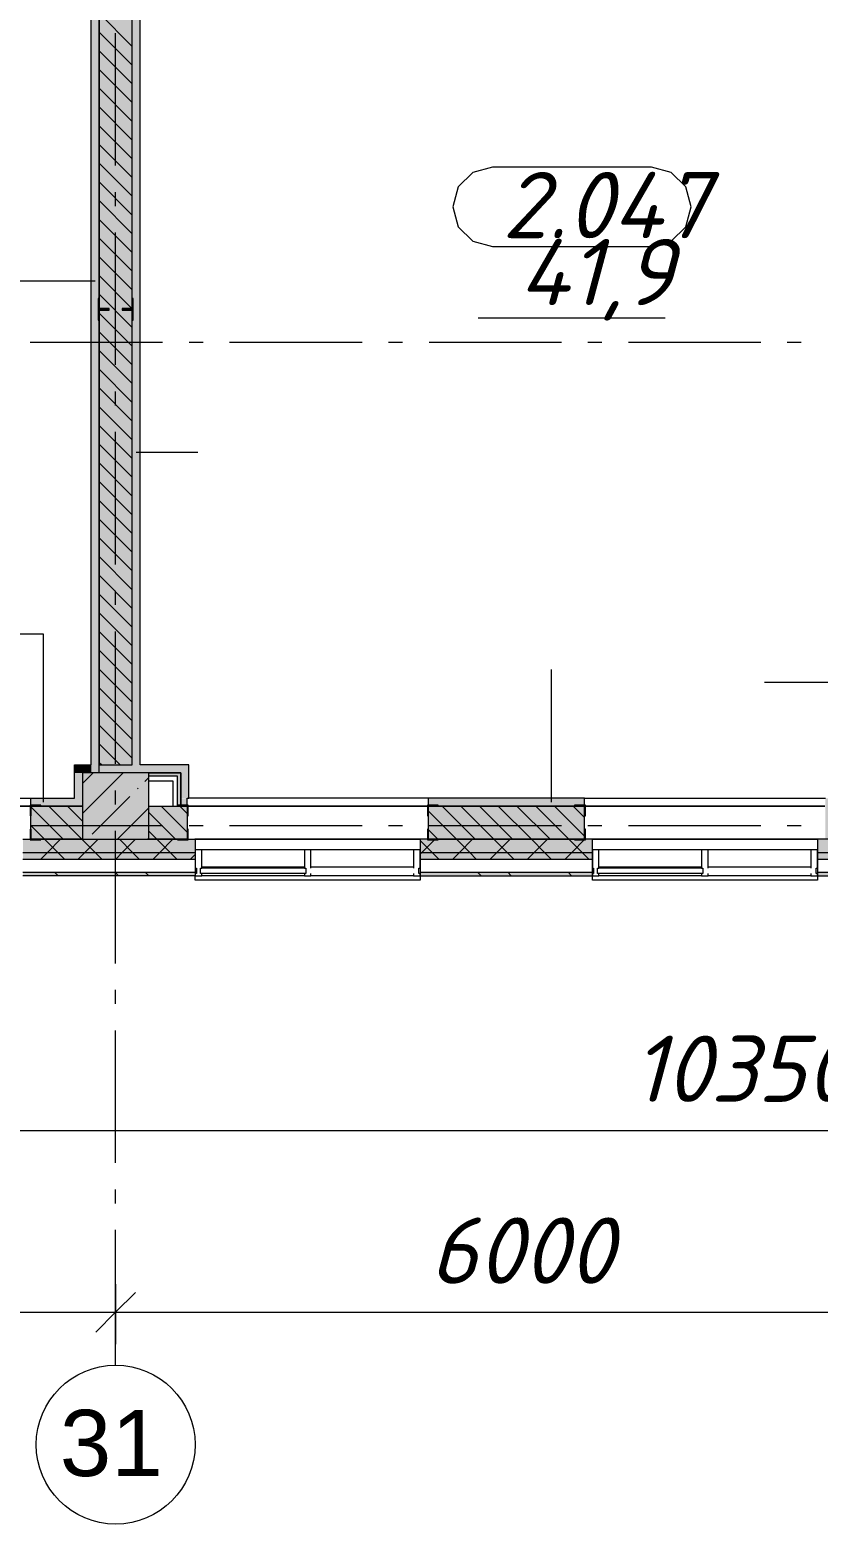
# Model space of a CAD drawing. Header units: millimetres. Extents: x -537608 to 253996, y -217170 to 186033.
# Drawn here: x -321959 to -316006, y -61471 to -50191 of the extents above; entities that cross this region are included whole.
import ezdxf

# ---------------------------------------------------------------- set-up
doc = ezdxf.new("R2010")
doc.units = ezdxf.units.MM
doc.layers.add('PDF _Геометрия', color=7, linetype='Continuous')
doc.layers.add('PDF _Текст', color=7, linetype='Continuous')
doc.layers.add('PDF _Сплошная заливка', color=7, linetype='Continuous', true_color=0xffffff)
doc.styles.add('PDF ArialMT', font='arial.ttf')
doc.styles.add('PDF ISOCPEUR Italic', font='isocpeui.ttf')

msp = doc.modelspace()

# ---------------------------------------------------------------- hatches: boundary and pattern name
at = {"layer": 'PDF _Сплошная заливка', "transparency": 33554559}
for points in [[(-321420.3022, -55740.6684), (-321186.3622, -55740.6684), (-321186.3622, -48800.6672), (-321436.3632, -48800.6672), (-321436.3632, -55740.6684)], [(-321061.3616, -56300.6691), (-321061.3616, -55800.6713), (-321561.3638, -55800.6713), (-321561.3638, -56300.6691), (-321420.3022, -56300.6691)]]:
    msp.add_hatch(color=256, dxfattribs=at).paths.add_polyline_path(points)
at = {"layer": 'PDF _Сплошная заливка', "true_color": 0xff7d7d, "transparency": 33554559}
for points in [[(-321186.3622, -55740.6684), (-321126.3636, -55740.6684), (-321126.3636, -48980.6693), (-321186.3622, -48980.6693), (-321186.3622, -55280.5864)], [(-321496.3618, -55800.6713), (-321496.3618, -55740.6684), (-321621.3623, -55740.6684), (-321621.3623, -55800.6713), (-321561.3638, -55800.6713)], [(-320759.0782, -55990.6695), (-320759.0782, -55740.6684), (-320819.0768, -55740.6684), (-320819.0768, -55990.6695), (-320770.9152, -55990.6695)]]:
    msp.add_hatch(color=11, dxfattribs=at).paths.add_polyline_path(points)
at = {"layer": 'PDF _Сплошная заливка', "true_color": 0x77b143, "transparency": 33554559}
for points in [[(-320844.0768, -55825.6714), (-320819.0768, -55825.6714), (-320819.0768, -55800.6713), (-321061.3616, -55800.6713), (-321061.3616, -55825.6714)], [(-320844.0768, -56050.668), (-320819.0768, -56050.668), (-320819.0768, -55825.6714), (-320844.0768, -55825.6714), (-320844.0768, -55992.5727)]]:
    msp.add_hatch(color=75, dxfattribs=at).paths.add_polyline_path(points)
at = {"layer": 'PDF _Сплошная заливка', "transparency": 33554559}
h = msp.add_hatch(color=256, dxfattribs=at)
h.paths.add_polyline_path([(-285451.3533, -56300.6691), (-285011.354, -56300.6691), (-285011.354, -56050.668), (-285451.3533, -56050.668)], flags=0)
h.paths.add_polyline_path([(-294061.3539, -56300.6691), (-294011.358, -56300.6691), (-294011.358, -56050.668), (-294061.3539, -56050.668), (-294061.3539, -56181.7744)], flags=0)
h.paths.add_polyline_path([(-294766.1839, -56300.6691), (-294561.356, -56300.6691), (-294561.356, -56050.668), (-294766.1839, -56050.668)], flags=0)
h.paths.add_polyline_path([(-293511.3558, -56300.6691), (-293271.3553, -56300.6691), (-293271.3553, -56050.668), (-293511.3558, -56050.668), (-293511.3558, -56088.9949)], flags=0)
h.paths.add_polyline_path([(-294950.9073, -56300.6691), (-294801.1822, -56300.6691), (-294801.1822, -56050.668), (-294950.9073, -56052.4679)], flags=0)
h.paths.add_polyline_path([(-296770.9073, -56300.6691), (-296770.9073, -56052.4679), (-297061.3581, -56052.4679), (-297061.3581, -56300.6691)], flags=0)
h.paths.add_polyline_path([(-297950.9115, -56300.6691), (-297561.3559, -56300.6691), (-297561.3559, -56050.668), (-297950.9115, -56050.668)], flags=0)
h.paths.add_polyline_path([(-299770.9115, -56300.6691), (-299770.9115, -56050.668), (-300950.9115, -56050.668), (-300950.9115, -56300.6691), (-300051.8592, -56300.6691)], flags=0)
h.paths.add_polyline_path([(-302770.9114, -56300.6691), (-302770.9114, -56050.668), (-303061.3579, -56050.668), (-303061.3579, -56300.6691), (-302984.786, -56300.6691)], flags=0)
h.paths.add_polyline_path([(-303561.3601, -56300.6691), (-303561.3601, -56050.668), (-303950.9114, -56050.668), (-303950.9114, -56300.6691), (-303822.7632, -56300.6691)], flags=0)
h.paths.add_polyline_path([(-308850.6309, -56300.6691), (-308770.9112, -56300.6691), (-308770.9112, -56050.668), (-309950.9112, -56050.668), (-309950.9112, -56300.6691), (-309688.6081, -56300.6691)], flags=0)
h.paths.add_polyline_path([(-306950.9113, -56300.6691), (-306786.3609, -56300.6691), (-306786.3609, -56050.668), (-306950.9113, -56050.668)], flags=0)
h.paths.add_polyline_path([(-305770.9113, -56300.6691), (-305770.9113, -56050.668), (-306061.3579, -56050.668), (-306061.3579, -56300.6691), (-305917.7084, -56300.6691)], flags=0)
h.paths.add_polyline_path([(-306561.36, -56300.6691), (-306561.36, -56050.668), (-306751.3582, -56050.668), (-306751.3582, -56300.6691)], flags=0)
h.paths.add_polyline_path([(-312621.5305, -56300.6691), (-312561.3598, -56300.6691), (-312561.3598, -56050.668), (-312747.3621, -56050.668), (-312747.3621, -56300.6691)], flags=0)
h.paths.add_polyline_path([(-312782.3605, -56300.6691), (-312782.3605, -56050.668), (-312950.911, -56050.668), (-312950.911, -56300.6691)], flags=0)
h.paths.add_polyline_path([(-312061.362, -56300.6691), (-311770.9112, -56300.6691), (-311770.9112, -56050.668), (-312061.362, -56050.668), (-312061.362, -56111.3771)], flags=0)
h.paths.add_polyline_path([(-315061.3619, -56300.6691), (-314770.9154, -56300.6691), (-314770.9154, -56050.668), (-315061.3619, -56050.668)], flags=0)
h.paths.add_polyline_path([(-315782.3604, -56300.6691), (-315782.3604, -56050.668), (-315950.9152, -56050.668), (-315950.9152, -56300.6691)], flags=0)
h.paths.add_polyline_path([(-317770.9153, -56300.6691), (-317770.9153, -56050.668), (-318950.9151, -56050.668), (-318950.9151, -56300.6691), (-318068.389, -56300.6691)], flags=0)
h.paths.add_polyline_path([(-315747.3621, -56300.6691), (-315561.3597, -56300.6691), (-315561.3597, -56050.668), (-315747.3621, -56050.668)], flags=0)
h.paths.add_polyline_path([(-321951.5351, -56300.6691), (-321561.3638, -56300.6691), (-321561.3638, -56050.668), (-321951.5351, -56050.668)], flags=0)
h.paths.add_polyline_path([(-321061.3616, -56300.6691), (-320770.9152, -56300.6691), (-320770.9152, -56050.668), (-321061.3616, -56050.668), (-321061.3616, -56215.2872)], flags=0)
h.paths.add_polyline_path([(-328250.9162, -56300.6691), (-328111.3659, -56300.6691), (-328111.3659, -56050.668), (-328250.9162, -56050.668)], flags=0)
h.paths.add_polyline_path([(-327561.3636, -56300.6691), (-327561.3636, -56050.668), (-327611.3638, -56050.668), (-327611.3638, -56300.6691)], flags=0)
h.paths.add_polyline_path([(-323771.5351, -56300.6691), (-323771.5351, -56050.668), (-324061.3615, -56050.668), (-324061.3615, -56300.6691), (-323934.2382, -56300.6691)], flags=0)
h.paths.add_polyline_path([(-327061.3657, -56300.6691), (-326770.915, -56300.6691), (-326770.915, -56050.668), (-327061.3657, -56050.668), (-327061.3657, -56248.8217)], flags=0)
h.paths.add_polyline_path([(-324950.9149, -56300.6691), (-324561.3637, -56300.6691), (-324561.3637, -56050.668), (-324950.9149, -56050.668)], flags=0)
h.paths.add_polyline_path([(-333151.992, -56300.6691), (-333070.9204, -56300.6691), (-333070.9204, -56050.668), (-334250.9203, -56050.668), (-334250.9203, -56300.6691), (-333989.9736, -56300.6691)], flags=0)
h.paths.add_polyline_path([(-330070.9161, -56300.6691), (-330070.9161, -56050.668), (-330611.368, -56050.668), (-330611.368, -56300.6691), (-330219.0739, -56300.6691)], flags=0)
h.paths.add_polyline_path([(-331111.3615, -56300.6691), (-331111.3615, -56050.668), (-331250.9161, -56050.668), (-331250.9161, -56300.6691)], flags=0)
h.paths.add_polyline_path([(-336503.9096, -56300.6691), (-336070.916, -56300.6691), (-336070.916, -56050.668), (-336611.3678, -56050.668), (-336611.3678, -56300.6691)], flags=0)
h.paths.add_polyline_path([(-337250.9159, -56300.6691), (-337111.3699, -56300.6691), (-337111.3699, -56050.668), (-337250.9159, -56050.668)], flags=0)
h.paths.add_polyline_path([(-340250.9201, -56300.6691), (-340111.3655, -56300.6691), (-340111.3655, -56050.668), (-340250.9201, -56050.668)], flags=0)
h.paths.add_polyline_path([(-339611.3634, -56300.6691), (-339070.9202, -56300.6691), (-339070.9202, -56050.668), (-339611.3634, -56050.668), (-339611.3634, -56116.204)], flags=0)
h.paths.add_polyline_path([(-342070.9158, -56300.6691), (-342070.9158, -56050.668), (-343250.9243, -56050.668), (-343250.9243, -56300.6691), (-342369.7545, -56300.6691)], flags=0)
h.paths.add_polyline_path([(-346250.9198, -56300.6691), (-346111.3654, -56300.6691), (-346111.3654, -56050.668), (-346250.9198, -56050.668)], flags=0)
h.paths.add_polyline_path([(-345070.92, -56300.6691), (-345070.92, -56050.668), (-345611.3719, -56050.668), (-345611.3719, -56300.6691), (-345302.6812, -56300.6691)], flags=0)
h.paths.add_polyline_path([(-352188.8715, -56300.6691), (-351511.3712, -56300.6691), (-351511.3712, -56050.668), (-352188.8715, -56050.668)], flags=0)
h.paths.add_polyline_path([(-351011.3691, -56300.6691), (-351010.9213, -56300.6691), (-351011.3691, -56300.484)], flags=0)
h.paths.add_polyline_path([(-348070.9242, -56300.6691), (-348070.9242, -56050.668), (-348611.3675, -56050.668), (-348611.3675, -56300.6691), (-348235.5994, -56300.6691)], flags=0)
h.paths.add_polyline_path([(-349190.9256, -56300.6691), (-349111.3696, -56300.6691), (-349111.3696, -56050.668), (-349190.9256, -56050.668)], flags=0)
h.paths.add_polyline_path([(-355777.4074, -56300.6691), (-355511.3711, -56300.6691), (-355511.3711, -56050.668), (-358523.5266, -56050.668), (-358523.5266, -56300.6691), (-356196.3895, -56300.6691)], flags=0)
h.paths.add_polyline_path([(-354851.7403, -56300.6691), (-354851.7403, -56050.668), (-355011.369, -56050.668), (-355011.369, -56300.6691), (-354939.4258, -56300.6691)], flags=0)
h.paths.add_polyline_path([(-354816.7418, -56300.6691), (-353188.8672, -56300.6691), (-353188.8672, -56050.668), (-354816.7418, -56050.668)], flags=0)
h.paths.add_polyline_path([(-359878.6133, -56300.6691), (-359523.5309, -56300.6691), (-359523.5309, -56050.668), (-359878.6133, -56050.668)], flags=0)
h.paths.add_polyline_path([(-359967.2978, -56300.6691), (-359913.6118, -56300.6691), (-359913.6118, -56050.668), (-360111.3735, -56050.668), (-360111.3735, -56300.6691)], flags=0)
at = {"layer": 'PDF _Сплошная заливка', "true_color": 0xff7d7d, "transparency": 33554559}
h = msp.add_hatch(color=11, dxfattribs=at)
h.paths.add_polyline_path([(-315950.9152, -56050.668), (-315867.3591, -56050.668), (-315867.3591, -55990.6695), (-315950.9152, -55992.5727)], flags=0)
h.paths.add_polyline_path([(-318068.389, -56050.668), (-317770.9153, -56050.668), (-317770.9153, -55990.6695), (-318950.9151, -55992.5727), (-318950.9151, -56050.668), (-318906.3662, -56050.668)], flags=0)
h.paths.add_polyline_path([(-320770.9152, -56050.668), (-320770.9152, -55990.6695), (-320819.0768, -55992.5727), (-320819.0768, -56050.668)], flags=0)
at = {"layer": 'PDF _Сплошная заливка', "transparency": 33554559}
h = msp.add_hatch(color=256, dxfattribs=at)
h.paths.add_polyline_path([(-264661.3483, -56400.6696), (-264661.3483, -56300.6691), (-273846.0871, -56300.6691), (-273846.0871, -56400.6696), (-265161.3488, -56400.6696)], flags=0)
h.paths.add_polyline_path([(-276169.4866, -56400.6696), (-275546.0879, -56400.6696), (-275546.0879, -56300.6691), (-283386.3535, -56300.6691), (-283386.3535, -56400.6696), (-277007.4638, -56400.6696)], flags=0)
h.paths.add_polyline_path([(-284236.3529, -56400.6696), (-284236.3529, -56300.6691), (-285511.354, -56300.6691), (-285511.354, -56400.6696), (-284511.354, -56400.6696)], flags=0)
h.paths.add_polyline_path([(-293211.3567, -56400.6696), (-293211.3567, -56300.6691), (-295011.358, -56300.6691), (-295011.358, -56400.6696), (-293348.0371, -56400.6696)], flags=0)
h.paths.add_polyline_path([(-297956.914, -56400.6696), (-296711.3566, -56400.6696), (-296711.3566, -56300.6691), (-298011.3579, -56300.6691), (-298011.3579, -56400.6696)], flags=0)
h.paths.add_polyline_path([(-300889.8407, -56400.6696), (-299711.3565, -56400.6696), (-299711.3565, -56300.6691), (-301011.3578, -56300.6691), (-301011.3578, -56400.6696)], flags=0)
h.paths.add_polyline_path([(-302711.3564, -56400.6696), (-302711.3564, -56300.6691), (-304011.3577, -56300.6691), (-304011.3577, -56400.6696), (-302984.786, -56400.6696)], flags=0)
h.paths.add_polyline_path([(-307011.3576, -56400.6696), (-305711.3606, -56400.6696), (-305711.3606, -56300.6691), (-307011.3576, -56300.6691), (-307011.3576, -56348.5637)], flags=0)
h.paths.add_polyline_path([(-311783.5533, -56400.6696), (-311711.3604, -56400.6696), (-311711.3604, -56300.6691), (-313011.3617, -56300.6691), (-313011.3617, -56400.6696), (-312202.5441, -56400.6696)], flags=0)
h.paths.add_polyline_path([(-308850.6309, -56400.6696), (-308711.3605, -56400.6696), (-308711.3605, -56300.6691), (-310011.3618, -56300.6691), (-310011.3618, -56400.6696), (-309688.6081, -56400.6696)], flags=0)
h.paths.add_polyline_path([(-314716.4758, -56400.6696), (-314711.3604, -56400.6696), (-314711.3604, -56300.6691), (-316011.3616, -56300.6691), (-316011.3616, -56400.6696), (-315554.4573, -56400.6696)], flags=0)
h.paths.add_polyline_path([(-318068.389, -56400.6696), (-317711.3603, -56400.6696), (-317711.3603, -56300.6691), (-319011.3615, -56300.6691), (-319011.3615, -56400.6696), (-318906.3662, -56400.6696)], flags=0)
h.paths.add_polyline_path([(-322011.3614, -56400.6696), (-320711.3602, -56400.6696), (-320711.3602, -56300.6691), (-322011.3614, -56300.6691), (-322011.3614, -56348.5637)], flags=0)
h.paths.add_polyline_path([(-324772.2154, -56400.6696), (-323711.3644, -56400.6696), (-323711.3644, -56300.6691), (-325011.3613, -56300.6691), (-325011.3613, -56400.6696)], flags=0)
h.paths.add_polyline_path([(-326867.1607, -56400.6696), (-326711.3643, -56400.6696), (-326711.3643, -56300.6691), (-328311.3625, -56300.6691), (-328311.3625, -56400.6696), (-327286.1471, -56400.6696)], flags=0)
h.paths.add_polyline_path([(-330219.0739, -56400.6696), (-330011.3654, -56400.6696), (-330011.3654, -56300.6691), (-331311.3624, -56300.6691), (-331311.3624, -56400.6696), (-330638.0647, -56400.6696)], flags=0)
h.paths.add_polyline_path([(-333011.361, -56400.6696), (-333011.361, -56300.6691), (-334311.3666, -56300.6691), (-334311.3666, -56400.6696), (-333151.992, -56400.6696)], flags=0)
h.paths.add_polyline_path([(-336084.9188, -56400.6696), (-336011.3653, -56400.6696), (-336011.3653, -56300.6691), (-337111.3699, -56300.6691), (-337111.3699, -56400.6696), (-336503.9096, -56400.6696)], flags=0)
h.paths.add_polyline_path([(-339017.8456, -56400.6696), (-339011.3695, -56400.6696), (-339011.3695, -56300.6691), (-340311.3664, -56300.6691), (-340311.3664, -56400.6696), (-339436.8277, -56400.6696)], flags=0)
h.paths.add_polyline_path([(-343207.736, -56400.6696), (-342011.3651, -56400.6696), (-342011.3651, -56300.6691), (-343311.3706, -56300.6691), (-343311.3706, -56400.6696)], flags=0)
h.paths.add_polyline_path([(-345011.3693, -56400.6696), (-345011.3693, -56300.6691), (-346311.3662, -56300.6691), (-346311.3662, -56400.6696), (-345302.6812, -56400.6696)], flags=0)
h.paths.add_polyline_path([(-348011.3649, -56400.6696), (-348011.3649, -56300.6691), (-349251.3719, -56300.6691), (-349251.3719, -56400.6696), (-348235.5994, -56400.6696)], flags=0)
h.paths.add_polyline_path([(-354520.435, -56400.6696), (-353126.3712, -56400.6696), (-353126.3712, -56300.6691), (-358586.0311, -56300.6691), (-358586.0311, -56400.6696), (-354939.4258, -56400.6696)], flags=0)
h.paths.add_polyline_path([(-352251.3675, -56400.6696), (-350951.3705, -56400.6696), (-350951.3705, -56300.6691), (-352251.3675, -56300.6691), (-352251.3675, -56348.5637)], flags=0)
h.paths.add_polyline_path([(-359548.307, -56400.6696), (-359461.0349, -56400.6696), (-359461.0349, -56300.6691), (-368461.3748, -56300.6691), (-368461.3748, -56400.6696), (-359967.2978, -56400.6696)], flags=0)
h = msp.add_hatch(color=256, dxfattribs=at)
h.paths.add_polyline_path([(-264661.3483, -56450.6697), (-264561.3495, -56450.6697), (-264561.3495, -56400.6696), (-273846.0871, -56400.6696), (-273846.0871, -56450.6697), (-265275.7708, -56450.6697)], flags=0)
h.paths.add_polyline_path([(-276169.4866, -56450.6697), (-275546.0879, -56450.6697), (-275546.0879, -56400.6696), (-283386.3535, -56400.6696), (-283386.3535, -56450.6697), (-277007.4638, -56450.6697)], flags=0)
h.paths.add_polyline_path([(-284236.3529, -56450.6697), (-284236.3529, -56400.6696), (-285511.354, -56400.6696), (-285511.354, -56450.6697), (-284549.2675, -56450.6697)], flags=0)
h.paths.add_polyline_path([(-293767.0235, -56450.6697), (-293211.3567, -56450.6697), (-293211.3567, -56400.6696), (-295011.358, -56400.6696), (-295011.358, -56450.6697), (-294605.0051, -56450.6697)], flags=0)
h.paths.add_polyline_path([(-298011.3579, -56450.6697), (-296711.3566, -56450.6697), (-296711.3566, -56400.6696), (-298011.3579, -56400.6696)], flags=0)
h.paths.add_polyline_path([(-300051.8592, -56450.6697), (-299711.3565, -56450.6697), (-299711.3565, -56400.6696), (-301011.3578, -56400.6696), (-301011.3578, -56450.6697), (-300470.8499, -56450.6697)], flags=0)
h.paths.add_polyline_path([(-302711.3564, -56450.6697), (-302711.3564, -56400.6696), (-304011.3577, -56400.6696), (-304011.3577, -56450.6697), (-302984.786, -56450.6697)], flags=0)
h.paths.add_polyline_path([(-305711.3606, -56450.6697), (-305711.3606, -56400.6696), (-307011.3576, -56400.6696), (-307011.3576, -56450.6697), (-305917.7084, -56450.6697)], flags=0)
h.paths.add_polyline_path([(-308711.3605, -56450.6697), (-308711.3605, -56400.6696), (-310011.3618, -56400.6696), (-310011.3618, -56450.6697), (-308850.6309, -56450.6697)], flags=0)
h.paths.add_polyline_path([(-312202.5441, -56450.6697), (-311711.3604, -56450.6697), (-311711.3604, -56400.6696), (-313011.3617, -56400.6696), (-313011.3617, -56450.6697), (-312621.5305, -56450.6697)], flags=0)
h.paths.add_polyline_path([(-314716.4758, -56450.6697), (-314711.3604, -56450.6697), (-314711.3604, -56400.6696), (-316011.3616, -56400.6696), (-316011.3616, -56450.6697), (-315554.4573, -56450.6697)], flags=0)
h.paths.add_polyline_path([(-318068.389, -56450.6697), (-317711.3603, -56450.6697), (-317711.3603, -56400.6696), (-319011.3615, -56400.6696), (-319011.3615, -56450.6697), (-318906.3662, -56450.6697)], flags=0)
h.paths.add_polyline_path([(-321001.3114, -56450.6697), (-320711.3602, -56450.6697), (-320711.3602, -56400.6696), (-322011.3614, -56400.6696), (-322011.3614, -56450.6697), (-321420.3022, -56450.6697)], flags=0)
h.paths.add_polyline_path([(-323934.2382, -56450.6697), (-323711.3644, -56450.6697), (-323711.3644, -56400.6696), (-325011.3613, -56400.6696), (-325011.3613, -56450.6697), (-324772.2154, -56450.6697)], flags=0)
h.paths.add_polyline_path([(-327286.1471, -56450.6697), (-326711.3643, -56450.6697), (-326711.3643, -56400.6696), (-328311.3625, -56400.6696), (-328311.3625, -56450.6697), (-328124.1287, -56450.6697)], flags=0)
h.paths.add_polyline_path([(-331311.3624, -56450.6697), (-330011.3654, -56450.6697), (-330011.3654, -56400.6696), (-331311.3624, -56400.6696)], flags=0)
h.paths.add_polyline_path([(-334311.3666, -56450.6697), (-333011.361, -56450.6697), (-333011.361, -56400.6696), (-334311.3666, -56400.6696)], flags=0)
h.paths.add_polyline_path([(-336922.9003, -56450.6697), (-336011.3653, -56450.6697), (-336011.3653, -56400.6696), (-337111.3699, -56400.6696), (-337111.3699, -56450.6697)], flags=0)
h.paths.add_polyline_path([(-339436.8277, -56450.6697), (-339011.3695, -56450.6697), (-339011.3695, -56400.6696), (-340311.3664, -56400.6696), (-340311.3664, -56450.6697), (-339855.8185, -56450.6697)], flags=0)
h.paths.add_polyline_path([(-342369.7545, -56450.6697), (-342011.3651, -56450.6697), (-342011.3651, -56400.6696), (-343311.3706, -56400.6696), (-343311.3706, -56450.6697), (-343207.736, -56450.6697)], flags=0)
h.paths.add_polyline_path([(-345011.3693, -56450.6697), (-345011.3693, -56400.6696), (-346311.3662, -56400.6696), (-346311.3662, -56450.6697), (-345302.6812, -56450.6697)], flags=0)
h.paths.add_polyline_path([(-348011.3649, -56450.6697), (-348011.3649, -56400.6696), (-349251.3719, -56400.6696), (-349251.3719, -56450.6697), (-348235.5994, -56450.6697)], flags=0)
h.paths.add_polyline_path([(-352251.3675, -56450.6697), (-350951.3705, -56450.6697), (-350951.3705, -56400.6696), (-352251.3675, -56400.6696)], flags=0)
h.paths.add_polyline_path([(-353126.3712, -56450.6697), (-353126.3712, -56400.6696), (-358586.0311, -56400.6696), (-358586.0311, -56450.6697), (-353263.4714, -56450.6697)], flags=0)
h.paths.add_polyline_path([(-360805.2708, -56450.6697), (-359461.0349, -56450.6697), (-359461.0349, -56400.6696), (-368511.375, -56400.6696), (-368511.375, -56450.6697), (-361643.2523, -56450.6697)], flags=0)
h = msp.add_hatch(color=256, dxfattribs=at)
h.paths.add_polyline_path([(-265275.7708, -56577.6682), (-264411.3488, -56577.6682), (-264411.3488, -56550.6701), (-273846.0871, -56550.6701), (-273846.0871, -56577.6682), (-266113.7491, -56577.6682)], flags=0)
h.paths.add_polyline_path([(-276169.4866, -56577.6682), (-275546.0879, -56577.6682), (-275546.0879, -56550.6701), (-283386.3535, -56550.6701), (-283386.3535, -56577.6682), (-277007.4638, -56577.6682)], flags=0)
h.paths.add_polyline_path([(-284236.3529, -56577.6682), (-284236.3529, -56550.6701), (-285511.354, -56550.6701), (-285511.354, -56577.6682), (-284549.2675, -56577.6682)], flags=0)
h.paths.add_polyline_path([(-293211.3567, -56577.6682), (-293211.3567, -56550.6701), (-295011.358, -56550.6701), (-295011.358, -56577.6682), (-293348.0371, -56577.6682)], flags=0)
h.paths.add_polyline_path([(-297956.914, -56577.6682), (-296711.3566, -56577.6682), (-296711.3566, -56550.6701), (-298011.3579, -56550.6701), (-298011.3579, -56577.6682)], flags=0)
h.paths.add_polyline_path([(-301011.3578, -56577.6682), (-299711.3565, -56577.6682), (-299711.3565, -56550.6701), (-301011.3578, -56550.6701)], flags=0)
h.paths.add_polyline_path([(-302984.786, -56577.6682), (-302711.3564, -56577.6682), (-302711.3564, -56550.6701), (-304011.3577, -56550.6701), (-304011.3577, -56577.6682), (-303822.7632, -56577.6682)], flags=0)
h.paths.add_polyline_path([(-305917.7084, -56577.6682), (-305711.3606, -56577.6682), (-305711.3606, -56550.6701), (-307011.3576, -56550.6701), (-307011.3576, -56577.6682), (-306336.6949, -56577.6682)], flags=0)
h.paths.add_polyline_path([(-308850.6309, -56577.6682), (-308711.3605, -56577.6682), (-308711.3605, -56550.6701), (-310011.3618, -56550.6701), (-310011.3618, -56577.6682), (-309688.6081, -56577.6682)], flags=0)
h.paths.add_polyline_path([(-312202.5441, -56577.6682), (-311711.3604, -56577.6682), (-311711.3604, -56550.6701), (-313011.3617, -56550.6701), (-313011.3617, -56577.6682), (-312621.5305, -56577.6682)], flags=0)
h.paths.add_polyline_path([(-317711.3603, -56577.6682), (-317711.3603, -56550.6701), (-319011.3615, -56550.6701), (-319011.3615, -56577.6682), (-318068.389, -56577.6682)], flags=0)
h.paths.add_polyline_path([(-315554.4573, -56577.6682), (-314711.3604, -56577.6682), (-314711.3604, -56550.6701), (-316011.3616, -56550.6701), (-316011.3616, -56577.6682), (-315973.4437, -56577.6682)], flags=0)
h.paths.add_polyline_path([(-321420.3022, -56577.6682), (-320711.3602, -56577.6682), (-320711.3602, -56550.6701), (-322011.3614, -56550.6701), (-322011.3614, -56577.6682), (-321839.293, -56577.6682)], flags=0)
h.paths.add_polyline_path([(-323711.3644, -56577.6682), (-323711.3644, -56550.6701), (-325011.3613, -56550.6701), (-325011.3613, -56577.6682), (-323934.2382, -56577.6682)], flags=0)
h.paths.add_polyline_path([(-326711.3643, -56577.6682), (-326711.3643, -56550.6701), (-328311.3625, -56550.6701), (-328311.3625, -56577.6682), (-326867.1607, -56577.6682)], flags=0)
h.paths.add_polyline_path([(-331311.3624, -56577.6682), (-330011.3654, -56577.6682), (-330011.3654, -56550.6701), (-331311.3624, -56550.6701)], flags=0)
h.paths.add_polyline_path([(-334311.3666, -56577.6682), (-333011.361, -56577.6682), (-333011.361, -56550.6701), (-334311.3666, -56550.6701)], flags=0)
h.paths.add_polyline_path([(-336011.3653, -56577.6682), (-336011.3653, -56550.6701), (-337111.3699, -56550.6701), (-337111.3699, -56577.6682), (-336084.9188, -56577.6682)], flags=0)
h.paths.add_polyline_path([(-340311.3664, -56577.6682), (-339011.3695, -56577.6682), (-339011.3695, -56550.6701), (-340311.3664, -56550.6701)], flags=0)
h.paths.add_polyline_path([(-345302.6812, -56577.6682), (-345011.3693, -56577.6682), (-345011.3693, -56550.6701), (-346311.3662, -56550.6701), (-346311.3662, -56577.6682), (-345721.6634, -56577.6682)], flags=0)
h.paths.add_polyline_path([(-343207.736, -56577.6682), (-342011.3651, -56577.6682), (-342011.3651, -56550.6701), (-343311.3706, -56550.6701), (-343311.3706, -56577.6682)], flags=0)
h.paths.add_polyline_path([(-348235.5994, -56577.6682), (-348011.3649, -56577.6682), (-348011.3649, -56550.6701), (-349251.3719, -56550.6701), (-349251.3719, -56577.6682), (-349073.581, -56577.6682)], flags=0)
h.paths.add_polyline_path([(-354101.4443, -56577.6682), (-353126.3712, -56577.6682), (-353126.3712, -56550.6701), (-358586.0311, -56550.6701), (-358586.0311, -56577.6682), (-354520.435, -56577.6682)], flags=0)
h.paths.add_polyline_path([(-351168.5261, -56577.6682), (-350951.3705, -56577.6682), (-350951.3705, -56550.6701), (-352251.3675, -56550.6701), (-352251.3675, -56577.6682), (-351587.5169, -56577.6682)], flags=0)
h.paths.add_polyline_path([(-359548.307, -56577.6682), (-359461.0349, -56577.6682), (-359461.0349, -56550.6701), (-368638.3734, -56550.6701), (-368638.3734, -56577.6682), (-359967.2978, -56577.6682)], flags=0)

# ---------------------------------------------------------------- linework, layer by layer
at = {"layer": 'PDF _Геометрия', "lineweight": 9}
for p, q in [((-321496.3618, -55740.6684), (-321496.3618, -48860.6679)), ((-321436.3632, -55800.6713), (-321436.3632, -48860.6679)), ((-321436.3632, -48860.6679), (-321436.3632, -55740.6684)), ((-321186.3622, -55740.6684), (-321186.3622, -48980.6693)), ((-321186.3622, -55740.6684), (-321186.3622, -48980.6693)), ((-321126.3636, -55740.6684), (-321126.3636, -48980.6693)), ((-321186.3622, -50316.3428), (-321436.3632, -50066.3417)), ((-321186.3622, -50457.7661), (-321436.3632, -50207.765)), ((-321186.3622, -50599.1851), (-321436.3632, -50349.1839)), ((-321186.3622, -50740.6083), (-321436.3632, -50490.6072)), ((-321186.3622, -50882.0273), (-321436.3632, -50632.0262)), ((-321186.3622, -51023.4506), (-321436.3632, -50773.4494)), ((-321186.3622, -51164.8695), (-321436.3632, -50914.8727)), ((-321186.3622, -51306.2928), (-321436.3632, -51056.2917)), ((-321186.3622, -51447.7118), (-321436.3632, -51197.715)), ((-321186.3622, -51589.135), (-321436.3632, -51339.1339)), ((-321186.3622, -51730.5583), (-321436.3632, -51480.5572)), ((-321186.3622, -51871.9773), (-321436.3632, -51621.9762)), ((-321186.3622, -52013.4005), (-321436.3632, -51763.3995)), ((-321186.3622, -52154.8195), (-321436.3632, -51904.8227)), ((-321466.3625, -52089.4041), (-322466.3625, -52089.4041)), ((-321186.3622, -52296.2428), (-321436.3632, -52046.2417)), ((-321186.3622, -52437.6617), (-321436.3632, -52187.665)), ((-321186.3622, -52579.085), (-321436.3632, -52329.084)), ((-321186.3622, -52720.5083), (-321436.3632, -52470.5072)), ((-321186.3622, -52861.9272), (-321436.3632, -52611.9262)), ((-321186.3622, -53003.3505), (-321436.3632, -52753.3495)), ((-321186.3622, -53144.7694), (-321436.3632, -52894.7684)), ((-321186.3622, -53286.1927), (-321436.3632, -53036.1917)), ((-321186.3622, -53427.6117), (-321436.3632, -53177.615)), ((-321186.3622, -53569.0349), (-321436.3632, -53319.0339)), ((-321186.3622, -53710.4539), (-321436.3632, -53460.4572)), ((-321156.3629, -53379.1917), (-320690.2138, -53379.1917)), ((-321186.3622, -53851.8772), (-321436.3632, -53601.8762)), ((-321186.3622, -53993.3004), (-321436.3632, -53743.2994)), ((-321186.3622, -54134.7194), (-321436.3632, -53884.7184)), ((-321186.3622, -54276.1427), (-321436.3632, -54026.1417)), ((-321186.3622, -54417.5617), (-321436.3632, -54167.5649)), ((-321186.3622, -54558.9849), (-321436.3632, -54308.9839)), ((-321186.3622, -54700.4039), (-321436.3632, -54450.4072)), ((-321186.3622, -54841.8272), (-321436.3632, -54591.8261)), ((-321855.8148, -54753.7455), (-322213.6013, -54753.7455)), ((-321855.8148, -56020.6688), (-321855.8148, -54753.7455)), ((-321186.3622, -54983.2505), (-321436.3632, -54733.2494)), ((-321186.3622, -55124.6694), (-321436.3632, -54874.6683)), ((-321186.3622, -55266.0927), (-321436.3632, -55016.0916)), ((-318020.1886, -56020.6688), (-318020.1886, -55020.6688)), ((-321186.3622, -55407.5117), (-321436.3632, -55157.5106)), ((-315411.359, -55117.4182), (-316411.3633, -55117.4182)), ((-321186.3622, -55548.935), (-321436.3632, -55298.9338)), ((-321186.3622, -55690.3539), (-321436.3632, -55440.3571)), ((-321277.4709, -55740.6684), (-321436.3632, -55581.7761)), ((-321418.8899, -55740.6684), (-321436.3632, -55723.1993)), ((-321621.3623, -55800.6713), (-321621.3623, -55740.6684)), ((-321621.3623, -55740.6684), (-321496.3618, -55740.6684)), ((-321621.3623, -55990.6695), (-321621.3623, -55800.6713)), ((-321561.3638, -56107.6094), (-321254.4214, -55800.6713)), ((-321561.3638, -55879.5125), (-321482.5226, -55800.6713)), ((-321061.3616, -55800.6713), (-321561.3638, -55800.6713)), ((-321561.3638, -55800.6713), (-321561.3638, -56300.6691)), ((-321436.3632, -55740.6684), (-321186.3622, -55740.6684)), ((-320819.0768, -55740.6684), (-321126.3636, -55740.6684)), ((-321090.0045, -55864.3514), (-321061.3616, -55835.7085)), ((-321061.3616, -56300.6691), (-321061.3616, -55800.6713)), ((-320819.0768, -55800.6713), (-321061.3616, -55800.6713)), ((-321061.3616, -55800.6713), (-320819.0768, -55800.6713)), ((-320844.0768, -55825.6714), (-321061.3616, -55825.6714)), ((-320844.0768, -55860.6698), (-320844.0768, -55825.6714)), ((-320759.0782, -55740.6684), (-320819.0768, -55740.6684)), ((-320819.0768, -55825.6714), (-320819.0768, -55800.6713)), ((-320819.0768, -55800.6713), (-320819.0768, -55990.6695)), ((-320819.0768, -55860.6698), (-320819.0768, -55825.6714)), ((-320759.0782, -55990.6695), (-320759.0782, -55740.6684)), ((-321147.032, -55921.3789), (-321142.2869, -55916.6337)), ((-321061.3616, -55860.6698), (-320879.0796, -55860.6698)), ((-320879.0796, -55860.6698), (-320879.0796, -56050.668)), ((-320844.0768, -56050.668), (-320844.0768, -55860.6698)), ((-320819.0768, -55990.6695), (-320819.0768, -55860.6698)), ((-323771.5351, -55990.6695), (-321951.5351, -55990.6695)), ((-323764.5337, -56050.668), (-321956.5343, -56050.668)), ((-321956.5343, -56050.668), (-323764.5337, -56050.668)), ((-321951.5351, -56050.668), (-321951.5351, -55990.6695)), ((-321951.5351, -55990.6695), (-321621.3623, -55990.6695)), ((-321621.3623, -56050.668), (-321951.5351, -56050.668)), ((-321951.5351, -56050.668), (-321621.3623, -56050.668)), ((-321951.5351, -56300.6691), (-321951.5351, -56050.668)), ((-321707.4202, -56300.6691), (-321951.5351, -56056.5542)), ((-321565.997, -56300.6691), (-321815.998, -56050.668)), ((-321561.3638, -56163.8833), (-321674.5747, -56050.668)), ((-321621.3623, -56050.668), (-321561.3638, -56050.668)), ((-321561.3638, -56050.668), (-321621.3623, -56050.668)), ((-321489.1795, -56263.5263), (-321204.0552, -55978.402)), ((-321061.3616, -56050.668), (-320819.0768, -56050.668)), ((-320770.9152, -56247.2242), (-320967.4713, -56050.668)), ((-320879.0796, -56050.668), (-320844.0768, -56050.668)), ((-320844.0768, -56050.668), (-320819.0768, -56050.668)), ((-320770.9152, -56105.8009), (-320826.048, -56050.668)), ((-320819.0768, -56050.668), (-320819.0768, -55990.6695)), ((-320819.0768, -55990.6695), (-320819.0768, -56050.668)), ((-320819.0768, -56050.668), (-320770.9152, -56050.668)), ((-320819.0768, -56050.668), (-320770.9152, -56050.668)), ((-320770.9152, -56050.668), (-320770.9152, -55990.6695)), ((-320770.9152, -55990.6695), (-320759.0782, -55990.6695)), ((-320770.9152, -56050.668), (-320770.9152, -56300.6691)), ((-320763.9138, -56050.668), (-318955.9143, -56050.668)), ((-318955.9143, -56050.668), (-320763.9138, -56050.668)), ((-318950.9151, -55990.6695), (-320759.0782, -55990.6695)), ((-317770.9153, -55990.6695), (-318950.9151, -55990.6695)), ((-318950.9151, -55990.6695), (-318950.9151, -56050.668)), ((-318950.9151, -56050.668), (-318950.9151, -56300.6691)), ((-317770.9153, -56050.668), (-318950.9151, -56050.668)), ((-318950.9151, -56050.668), (-317770.9153, -56050.668)), ((-318596.147, -56300.6691), (-318846.1481, -56050.668)), ((-318454.728, -56300.6691), (-318704.7248, -56050.668)), ((-318313.3048, -56300.6691), (-318563.3059, -56050.668)), ((-318171.8858, -56300.6691), (-318421.8826, -56050.668)), ((-318030.4625, -56300.6691), (-318280.4636, -56050.668)), ((-317889.0393, -56300.6691), (-318139.0404, -56050.668)), ((-317770.9153, -56277.3741), (-317997.6214, -56050.668)), ((-317770.9153, -56135.9551), (-317856.1981, -56050.668)), ((-317770.9153, -56050.668), (-317770.9153, -55990.6695)), ((-317770.9153, -55990.6695), (-315950.9152, -55990.6695)), ((-317770.9153, -56300.6691), (-317770.9153, -56050.668)), ((-317763.9139, -56050.668), (-315955.9144, -56050.668)), ((-315955.9144, -56050.668), (-317763.9139, -56050.668)), ((-321298.2254, -56300.6691), (-321061.3616, -56063.8053)), ((-320858.8892, -56300.6691), (-321061.3616, -56098.1966)), ((-318737.5703, -56300.6691), (-318950.9151, -56087.3242)), ((-321848.8392, -56300.6691), (-321951.5351, -56197.9775)), ((-321000.3125, -56300.6691), (-321061.3616, -56239.6199)), ((-318878.9892, -56300.6691), (-318950.9151, -56228.7475)), ((-322011.3614, -56300.6691), (-321561.3638, -56300.6691)), ((-321561.3638, -56300.6691), (-321951.5351, -56300.6691)), ((-321748.8388, -56400.6696), (-321848.8392, -56300.6691)), ((-321826.9565, -56400.6696), (-321726.9604, -56300.6691)), ((-321465.9965, -56400.6696), (-321565.997, -56300.6691)), ((-321561.3638, -56300.6691), (-321061.3616, -56300.6691)), ((-321544.1143, -56400.6696), (-321444.1139, -56300.6691)), ((-321183.1543, -56400.6696), (-321283.1547, -56300.6691)), ((-321261.2721, -56400.6696), (-321161.2716, -56300.6691)), ((-321070.1285, -56300.6691), (-321061.3616, -56291.9066)), ((-320770.9152, -56300.6691), (-321061.3616, -56300.6691)), ((-321061.3616, -56300.6691), (-320711.3602, -56300.6691)), ((-320900.3121, -56400.6696), (-321000.3125, -56300.6691)), ((-320978.4298, -56400.6696), (-320878.4294, -56300.6691)), ((-320711.3602, -56306.7749), (-320717.4703, -56300.6691)), ((-320711.3602, -56300.6691), (-319011.3615, -56300.6691)), ((-319011.3615, -56300.6691), (-320711.3602, -56300.6691)), ((-320711.3602, -56300.6691), (-320711.3602, -56400.6696)), ((-320661.3643, -56380.6686), (-320711.3602, -56380.6686)), ((-320711.3602, -56380.6686), (-320711.3602, -56520.6709)), ((-319886.3609, -56380.6686), (-320661.3643, -56380.6686)), ((-320661.3643, -56520.6709), (-320661.3643, -56380.6686)), ((-319836.3607, -56380.6686), (-319886.3609, -56380.6686)), ((-319886.3609, -56380.6686), (-319886.3609, -56520.6709)), ((-319061.3617, -56380.6686), (-319836.3607, -56380.6686)), ((-319836.3607, -56520.6709), (-319836.3607, -56380.6686)), ((-319011.3615, -56380.6686), (-319061.3617, -56380.6686)), ((-319061.3617, -56380.6686), (-319061.3617, -56520.6709)), ((-317711.3603, -56300.6691), (-319011.3615, -56300.6691)), ((-319011.3615, -56300.6691), (-319011.3615, -56400.6696)), ((-318920.4121, -56400.6696), (-319011.3615, -56309.7201)), ((-319011.3615, -56520.6709), (-319011.3615, -56380.6686)), ((-318998.5299, -56400.6696), (-318898.5295, -56300.6691)), ((-318950.9151, -56300.6691), (-317770.9153, -56300.6691)), ((-318637.5699, -56400.6696), (-318737.5703, -56300.6691)), ((-318715.6877, -56400.6696), (-318615.6872, -56300.6691)), ((-318354.7276, -56400.6696), (-318454.728, -56300.6691)), ((-318432.8455, -56400.6696), (-318332.845, -56300.6691)), ((-318071.8854, -56400.6696), (-318171.8858, -56300.6691)), ((-318150.0032, -56400.6696), (-318050.0028, -56300.6691)), ((-317789.0431, -56400.6696), (-317889.0393, -56300.6691)), ((-317867.161, -56400.6696), (-317767.1605, -56300.6691)), ((-317711.3603, -56400.6696), (-317711.3603, -56300.6691)), ((-317711.3603, -56300.6691), (-316011.3616, -56300.6691)), ((-316011.3616, -56300.6691), (-317711.3603, -56300.6691)), ((-317661.3601, -56380.6686), (-317711.3603, -56380.6686)), ((-317711.3603, -56380.6686), (-317711.3603, -56520.6709)), ((-316886.361, -56380.6686), (-317661.3601, -56380.6686)), ((-317661.3601, -56520.6709), (-317661.3601, -56380.6686)), ((-316836.3608, -56380.6686), (-316886.361, -56380.6686)), ((-316886.361, -56380.6686), (-316886.361, -56520.6709)), ((-316061.3618, -56380.6686), (-316836.3608, -56380.6686)), ((-316836.3608, -56520.6709), (-316836.3608, -56380.6686)), ((-316011.3616, -56380.6686), (-316061.3618, -56380.6686)), ((-316061.3618, -56380.6686), (-316061.3618, -56520.6709)), ((-315561.3597, -56300.6691), (-316011.3616, -56300.6691)), ((-316011.3616, -56300.6691), (-316011.3616, -56400.6696)), ((-316011.3616, -56520.6709), (-316011.3616, -56380.6686)), ((-322011.3614, -56400.6696), (-320711.3602, -56400.6696)), ((-322011.3614, -56450.6697), (-320711.3602, -56450.6697)), ((-321876.9568, -56450.6697), (-321826.9565, -56400.6696)), ((-321698.8385, -56450.6697), (-321748.8388, -56400.6696)), ((-321594.1145, -56450.6697), (-321544.1143, -56400.6696)), ((-321415.9963, -56450.6697), (-321465.9965, -56400.6696)), ((-321311.2723, -56450.6697), (-321261.2721, -56400.6696)), ((-321133.1541, -56450.6697), (-321183.1543, -56400.6696)), ((-321028.4301, -56450.6697), (-320978.4298, -56400.6696)), ((-320850.3118, -56450.6697), (-320900.3121, -56400.6696)), ((-320745.5878, -56450.6697), (-320711.3602, -56416.4464)), ((-320711.3602, -56400.6696), (-320711.3602, -56450.6697)), ((-320711.3602, -56450.6697), (-320711.3602, -56550.6701)), ((-319011.3615, -56413.5012), (-318998.5299, -56400.6696)), ((-319011.3615, -56400.6696), (-319011.3615, -56450.6697)), ((-319011.3615, -56400.6696), (-317711.3603, -56400.6696)), ((-319011.3615, -56450.6697), (-319011.3615, -56550.6701)), ((-319011.3615, -56450.6697), (-317711.3603, -56450.6697)), ((-318870.4119, -56450.6697), (-318920.4121, -56400.6696)), ((-318765.6879, -56450.6697), (-318715.6877, -56400.6696)), ((-318587.5697, -56450.6697), (-318637.5699, -56400.6696)), ((-318482.8457, -56450.6697), (-318432.8455, -56400.6696)), ((-318304.7274, -56450.6697), (-318354.7276, -56400.6696)), ((-318200.0034, -56450.6697), (-318150.0032, -56400.6696)), ((-318021.8852, -56450.6697), (-318071.8854, -56400.6696)), ((-317917.1612, -56450.6697), (-317867.161, -56400.6696)), ((-317739.0429, -56450.6697), (-317789.0431, -56400.6696)), ((-317711.3603, -56450.6697), (-317711.3603, -56400.6696)), ((-317711.3603, -56550.6701), (-317711.3603, -56450.6697)), ((-316011.3616, -56400.6696), (-314711.3604, -56400.6696)), ((-316011.3616, -56400.6696), (-316011.3616, -56450.6697)), ((-316011.3616, -56450.6697), (-314711.3604, -56450.6697)), ((-316011.3616, -56450.6697), (-316011.3616, -56550.6701)), ((-322011.3614, -56550.6701), (-320711.3602, -56550.6701)), ((-320711.3602, -56577.6682), (-322011.3614, -56577.6682)), ((-320711.3602, -56520.6709), (-320701.3618, -56520.6709)), ((-320711.3602, -56550.6701), (-320711.3602, -56577.6682)), ((-320701.3618, -56560.6685), (-320711.3602, -56560.6685)), ((-320711.3602, -56560.6685), (-320711.3602, -56577.6682)), ((-320711.3602, -56577.6682), (-320661.3643, -56577.6682)), ((-320701.3618, -56520.6709), (-320701.3618, -56560.6685)), ((-320671.3625, -56560.6685), (-320671.3625, -56520.6709)), ((-320671.3625, -56520.6709), (-320661.3643, -56520.6709)), ((-320661.3643, -56560.6685), (-320671.3625, -56560.6685)), ((-319886.3609, -56520.6709), (-320661.3643, -56520.6709)), ((-319886.3609, -56560.6685), (-320661.3643, -56560.6685)), ((-320661.3643, -56577.6682), (-320661.3643, -56560.6685)), ((-319886.3609, -56577.6682), (-320661.3643, -56577.6682)), ((-319886.3609, -56520.6709), (-319876.3626, -56520.6709)), ((-319876.3626, -56560.6685), (-319886.3609, -56560.6685)), ((-319886.3609, -56560.6685), (-319886.3609, -56577.6682)), ((-319886.3609, -56577.6682), (-319836.3607, -56577.6682)), ((-319876.3626, -56520.6709), (-319876.3626, -56560.6685)), ((-319836.3607, -56577.6682), (-319836.3607, -56560.6685)), ((-319061.3617, -56577.6682), (-319836.3607, -56577.6682)), ((-319061.3617, -56560.6685), (-319061.3617, -56577.6682)), ((-319061.3617, -56577.6682), (-319011.3615, -56577.6682)), ((-319021.3599, -56560.6685), (-319021.3599, -56520.6709)), ((-319021.3599, -56520.6709), (-319011.3615, -56520.6709)), ((-319011.3615, -56560.6685), (-319021.3599, -56560.6685)), ((-319011.3615, -56550.6701), (-319011.3615, -56577.6682)), ((-319011.3615, -56550.6701), (-317711.3603, -56550.6701)), ((-319011.3615, -56577.6682), (-319011.3615, -56560.6685)), ((-319011.3615, -56577.6682), (-317711.3603, -56577.6682)), ((-317711.3603, -56520.6709), (-317701.3619, -56520.6709)), ((-317711.3603, -56577.6682), (-317711.3603, -56550.6701)), ((-317701.3619, -56560.6685), (-317711.3603, -56560.6685)), ((-317711.3603, -56560.6685), (-317711.3603, -56577.6682)), ((-317711.3603, -56577.6682), (-317661.3601, -56577.6682)), ((-317701.3619, -56520.6709), (-317701.3619, -56560.6685)), ((-317671.3626, -56560.6685), (-317671.3626, -56520.6709)), ((-317671.3626, -56520.6709), (-317661.3601, -56520.6709)), ((-317661.3601, -56560.6685), (-317671.3626, -56560.6685)), ((-316886.361, -56520.6709), (-317661.3601, -56520.6709)), ((-316886.361, -56560.6685), (-317661.3601, -56560.6685)), ((-317661.3601, -56577.6682), (-317661.3601, -56560.6685)), ((-316886.361, -56577.6682), (-317661.3601, -56577.6682)), ((-316886.361, -56520.6709), (-316876.3627, -56520.6709)), ((-316876.3627, -56560.6685), (-316886.361, -56560.6685)), ((-316886.361, -56560.6685), (-316886.361, -56577.6682)), ((-316886.361, -56577.6682), (-316836.3608, -56577.6682)), ((-316876.3627, -56520.6709), (-316876.3627, -56560.6685)), ((-316836.3608, -56577.6682), (-316836.3608, -56560.6685)), ((-316061.3618, -56577.6682), (-316836.3608, -56577.6682)), ((-316061.3618, -56560.6685), (-316061.3618, -56577.6682)), ((-316061.3618, -56577.6682), (-316011.3616, -56577.6682)), ((-316021.3599, -56560.6685), (-316021.3599, -56520.6709)), ((-316021.3599, -56520.6709), (-316011.3616, -56520.6709)), ((-316011.3616, -56560.6685), (-316021.3599, -56560.6685)), ((-316011.3616, -56550.6701), (-314711.3604, -56550.6701)), ((-316011.3616, -56550.6701), (-316011.3616, -56577.6682)), ((-316011.3616, -56577.6682), (-316011.3616, -56560.6685)), ((-316011.3616, -56577.6682), (-314711.3604, -56577.6682)), ((-368501.3767, -58499.249), (-264521.3486, -58499.249)), ((-321311.3627, -59659.8421), (-321311.3627, -59871.977)), ((-324311.3627, -59871.977), (-321311.3627, -59871.977)), ((-321311.3627, -59871.977), (-315311.3629, -59871.977)), ((-321311.3627, -59871.977), (-321311.3627, -60111.9754))]:
    msp.add_line(p, q, dxfattribs=at)
at = {"layer": 'PDF _Геометрия', "color": 253, "lineweight": 9, "true_color": 0xaaaaaa}
for p, q in [((-321311.3627, -51215.1668), (-321311.3627, -50215.1668)), ((-318615.0542, -51267.3458), (-318724.8636, -51377.1552)), ((-318465.058, -51227.1545), (-318615.0542, -51267.3458)), ((-317265.0571, -51227.1545), (-318465.058, -51227.1545)), ((-317115.0564, -51267.3458), (-317265.0571, -51227.1545)), ((-317005.2472, -51377.1552), (-317115.0564, -51267.3458)), ((-321311.3627, -51521.0026), (-321311.3627, -51415.1677)), ((-318724.8636, -51377.1552), (-318765.0549, -51527.1558)), ((-316965.0559, -51527.1558), (-317005.2472, -51377.1552)), ((-318765.0549, -51527.1558), (-318724.8636, -51677.1564)), ((-317005.2472, -51677.1564), (-316965.0559, -51527.1558)), ((-321311.3627, -52720.9992), (-321311.3627, -51720.9992)), ((-318724.8636, -51677.1564), (-318615.0542, -51786.9614)), ((-317115.0564, -51786.9614), (-317005.2472, -51677.1564)), ((-318615.0542, -51786.9614), (-318465.058, -51827.1528)), ((-318465.058, -51827.1528), (-317265.0571, -51827.1528)), ((-317265.0571, -51827.1528), (-317115.0564, -51786.9614)), ((-318574.0965, -52365.1889), (-317161.1814, -52365.1889)), ((-320956.4611, -52550.6703), (-321956.4611, -52550.6703)), ((-320650.6253, -52550.6703), (-320756.4602, -52550.6703)), ((-319450.6245, -52550.6703), (-320450.6245, -52550.6703)), ((-319144.793, -52550.6703), (-319250.6236, -52550.6703)), ((-317944.7922, -52550.6703), (-318944.7921, -52550.6703)), ((-317638.9564, -52550.6703), (-317744.7913, -52550.6703)), ((-316438.9599, -52550.6703), (-317438.9599, -52550.6703)), ((-316133.1241, -52550.6703), (-316238.959, -52550.6703)), ((-321311.3627, -53026.835), (-321311.3627, -52921)), ((-321311.3627, -54226.8357), (-321311.3627, -53226.8358)), ((-321311.3627, -54532.6672), (-321311.3627, -54426.8366)), ((-321311.3627, -55732.6681), (-321311.3627, -54732.6681)), ((-321311.3627, -56038.5039), (-321311.3627, -55932.6689)), ((-320956.4611, -56200.6687), (-321956.4611, -56200.6687)), ((-321311.3627, -57238.5003), (-321311.3627, -56238.5004)), ((-320650.6253, -56200.6687), (-320756.4602, -56200.6687)), ((-319450.6245, -56200.6687), (-320450.6245, -56200.6687)), ((-319144.793, -56200.6687), (-319250.6236, -56200.6687)), ((-317944.7922, -56200.6687), (-318944.7921, -56200.6687)), ((-317638.9564, -56200.6687), (-317744.7913, -56200.6687)), ((-316438.9599, -56200.6687), (-317438.9599, -56200.6687)), ((-316133.1241, -56200.6687), (-316238.959, -56200.6687)), ((-320661.3643, -56510.3109), (-319886.3609, -56510.3109)), ((-319886.3609, -56512.3088), (-320661.3643, -56512.3088)), ((-319836.3607, -56510.3109), (-319061.3617, -56510.3109)), ((-319061.3617, -56512.3088), (-319836.3607, -56512.3088)), ((-317661.3601, -56510.3109), (-316886.361, -56510.3109)), ((-316886.361, -56512.3088), (-317661.3601, -56512.3088)), ((-316836.3608, -56510.3109), (-316061.3618, -56510.3109)), ((-316061.3618, -56512.3088), (-316836.3608, -56512.3088)), ((-320711.3602, -56610.3113), (-320711.3602, -56577.6682)), ((-319011.3615, -56610.3113), (-320711.3602, -56610.3113)), ((-319011.3615, -56577.6682), (-319011.3615, -56610.3113)), ((-317711.3603, -56610.3113), (-317711.3603, -56577.6682)), ((-316011.3616, -56610.3113), (-317711.3603, -56610.3113)), ((-316011.3616, -56577.6682), (-316011.3616, -56610.3113)), ((-321311.3627, -57544.3361), (-321311.3627, -57438.5012)), ((-321311.3627, -58744.337), (-321311.3627, -57744.337)), ((-321311.3627, -59050.1685), (-321311.3627, -58944.3378)), ((-321311.3627, -60271.4318), (-321311.3627, -59250.1693))]:
    msp.add_line(p, q, dxfattribs=at)
at = {"layer": 'PDF _Геометрия', "color": 253, "lineweight": 20, "true_color": 0xaaaaaa}
for p, q in [((-321436.3632, -52219.7698), (-321442.3614, -52219.7698)), ((-321442.3614, -52219.7698), (-321442.3614, -52300.7682)), ((-321436.3632, -52294.7702), (-321436.3632, -52219.7698)), ((-321180.364, -52219.7698), (-321186.3622, -52219.7698)), ((-321186.3622, -52219.7698), (-321186.3622, -52294.7702)), ((-321180.364, -52300.7682), (-321180.364, -52219.7698)), ((-321361.3629, -52300.7682), (-321442.3614, -52300.7682)), ((-321442.3614, -52300.7682), (-321442.3614, -52381.771)), ((-321442.3614, -52300.7682), (-321361.3629, -52300.7682)), ((-321361.3629, -52294.7702), (-321436.3632, -52294.7702)), ((-321436.3632, -52381.771), (-321436.3632, -52306.7707)), ((-321436.3632, -52306.7707), (-321361.3629, -52306.7707)), ((-321361.3629, -52300.7682), (-321361.3629, -52294.7702)), ((-321361.3629, -52306.7707), (-321361.3629, -52300.7682)), ((-321186.3622, -52294.7702), (-321261.3625, -52294.7702)), ((-321261.3625, -52294.7702), (-321261.3625, -52300.7682)), ((-321180.364, -52300.7682), (-321261.3625, -52300.7682)), ((-321261.3625, -52300.7682), (-321261.3625, -52306.7707)), ((-321261.3625, -52300.7682), (-321180.364, -52300.7682)), ((-321261.3625, -52306.7707), (-321186.3622, -52306.7707)), ((-321186.3622, -52306.7707), (-321186.3622, -52381.771)), ((-321180.364, -52381.771), (-321180.364, -52300.7682)), ((-321442.3614, -52381.771), (-321436.3632, -52381.771)), ((-321186.3622, -52381.771), (-321180.364, -52381.771)), ((-321875.5315, -56044.6699), (-321956.5343, -56044.6699)), ((-321956.5343, -56044.6699), (-321956.5343, -56125.6683)), ((-321950.5318, -56125.6683), (-321950.5318, -56050.668)), ((-321950.5318, -56050.668), (-321875.5315, -56050.668)), ((-321875.5315, -56050.668), (-321875.5315, -56044.6699)), ((-320763.9138, -56044.6699), (-320844.9165, -56044.6699)), ((-320844.9165, -56044.6699), (-320844.9165, -56050.668)), ((-320844.9165, -56050.668), (-320769.9162, -56050.668)), ((-320769.9162, -56050.668), (-320769.9162, -56125.6683)), ((-320763.9138, -56125.6683), (-320763.9138, -56044.6699)), ((-318874.9159, -56044.6699), (-318955.9143, -56044.6699)), ((-318955.9143, -56044.6699), (-318955.9143, -56125.6683)), ((-318949.9162, -56125.6683), (-318949.9162, -56050.668)), ((-318949.9162, -56050.668), (-318874.9159, -56050.668)), ((-318874.9159, -56050.668), (-318874.9159, -56044.6699)), ((-317763.9139, -56044.6699), (-317844.9123, -56044.6699)), ((-317844.9123, -56044.6699), (-317844.9123, -56050.668)), ((-317844.9123, -56050.668), (-317769.9163, -56050.668)), ((-317769.9163, -56050.668), (-317769.9163, -56125.6683)), ((-317763.9139, -56125.6683), (-317763.9139, -56044.6699)), ((-321956.5343, -56125.6683), (-321950.5318, -56125.6683)), ((-320769.9162, -56125.6683), (-320763.9138, -56125.6683)), ((-318955.9143, -56125.6683), (-318949.9162, -56125.6683)), ((-317769.9163, -56125.6683), (-317763.9139, -56125.6683)), ((-321950.5318, -56225.6688), (-321956.5343, -56225.6688)), ((-321956.5343, -56225.6688), (-321956.5343, -56306.6715)), ((-321950.5318, -56300.6691), (-321950.5318, -56225.6688)), ((-320769.9162, -56225.6688), (-320769.9162, -56300.6691)), ((-320763.9138, -56225.6688), (-320769.9162, -56225.6688)), ((-320763.9138, -56306.6715), (-320763.9138, -56225.6688)), ((-318949.9162, -56225.6688), (-318955.9143, -56225.6688)), ((-318955.9143, -56225.6688), (-318955.9143, -56306.6715)), ((-318949.9162, -56300.6691), (-318949.9162, -56225.6688)), ((-317769.9163, -56225.6688), (-317769.9163, -56300.6691)), ((-317763.9139, -56225.6688), (-317769.9163, -56225.6688)), ((-317763.9139, -56306.6715), (-317763.9139, -56225.6688)), ((-321956.5343, -56306.6715), (-321875.5315, -56306.6715)), ((-321875.5315, -56300.6691), (-321950.5318, -56300.6691)), ((-321875.5315, -56306.6715), (-321875.5315, -56300.6691)), ((-320769.9162, -56300.6691), (-320844.9165, -56300.6691)), ((-320844.9165, -56300.6691), (-320844.9165, -56306.6715)), ((-320844.9165, -56306.6715), (-320763.9138, -56306.6715)), ((-318955.9143, -56306.6715), (-318874.9159, -56306.6715)), ((-318874.9159, -56300.6691), (-318949.9162, -56300.6691)), ((-318874.9159, -56306.6715), (-318874.9159, -56300.6691)), ((-317769.9163, -56300.6691), (-317844.9123, -56300.6691)), ((-317844.9123, -56300.6691), (-317844.9123, -56306.6715)), ((-317844.9123, -56306.6715), (-317763.9139, -56306.6715))]:
    msp.add_line(p, q, dxfattribs=at)
at = {"layer": 'PDF _Геометрия', "color": 8, "lineweight": 9, "true_color": 0x787878}
for p, q in [((-321745.2777, -56577.6682), (-321772.2801, -56550.6701)), ((-321289.084, -56577.6682), (-321316.082, -56550.6701)), ((-321060.9827, -56577.6682), (-321087.9851, -56550.6701)), ((-319008.0976, -56577.6682), (-319011.3615, -56574.4043)), ((-318551.8995, -56577.6682), (-318578.8975, -56550.6701)), ((-318323.8026, -56577.6682), (-318350.8007, -56550.6701)), ((-317867.6045, -56577.6682), (-317894.6025, -56550.6701))]:
    msp.add_line(p, q, dxfattribs=at)
at = {"layer": 'PDF _Геометрия', "lineweight": 20}
for p, q in [((-321161.3621, -59721.9764), (-321311.3627, -59871.977)), ((-321311.3627, -59871.977), (-321461.3633, -60021.9733))]:
    msp.add_line(p, q, dxfattribs=at)
msp.add_circle((-321311.3601, -60871.4305), 599.9999, dxfattribs=at)
at = {"layer": 'PDF _Сплошная заливка', "color": 11, "lineweight": 35, "true_color": 0xff7d7d, "transparency": 33554559}
for points in [[(-321436.3632, -55800.6713), (-321436.3632, -48860.6679), (-321496.3618, -55800.6713), (-321496.3618, -48860.6679)], [(-321561.3638, -56050.668), (-321561.3638, -55800.6713), (-321621.3623, -56050.668), (-321621.3623, -55800.6713)], [(-321436.3632, -55800.6713), (-320819.0768, -55800.6713), (-321436.3632, -55740.6684), (-320819.0768, -55740.6684)], [(-321951.5351, -56050.668), (-321621.3623, -56050.668), (-321951.5351, -55992.5727), (-321621.3623, -55990.6695)]]:
    msp.add_solid(points, dxfattribs=at)

# ---------------------------------------------------------------- texts
at = {"layer": 'PDF _Текст', "char_height": 500, "attachment_point": 4}
for s, insert, style in [('2.047', (-318392.3871, -51513.8656), 'PDF ISOCPEUR Italic'), ('41,9', (-318267.3866, -52077.8148), 'PDF ISOCPEUR Italic'), ('103500', (-317411.5743, -58033.7371), 'PDF ISOCPEUR Italic'), ('6000', (-318943.4444, -59406.4609), 'PDF ISOCPEUR Italic'), ('31', (-321732.9198, -60862.3554), 'PDF ArialMT')]:
    msp.add_mtext(s, dxfattribs=dict(at, insert=insert, style=style))

doc.saveas('drawing.dxf')
